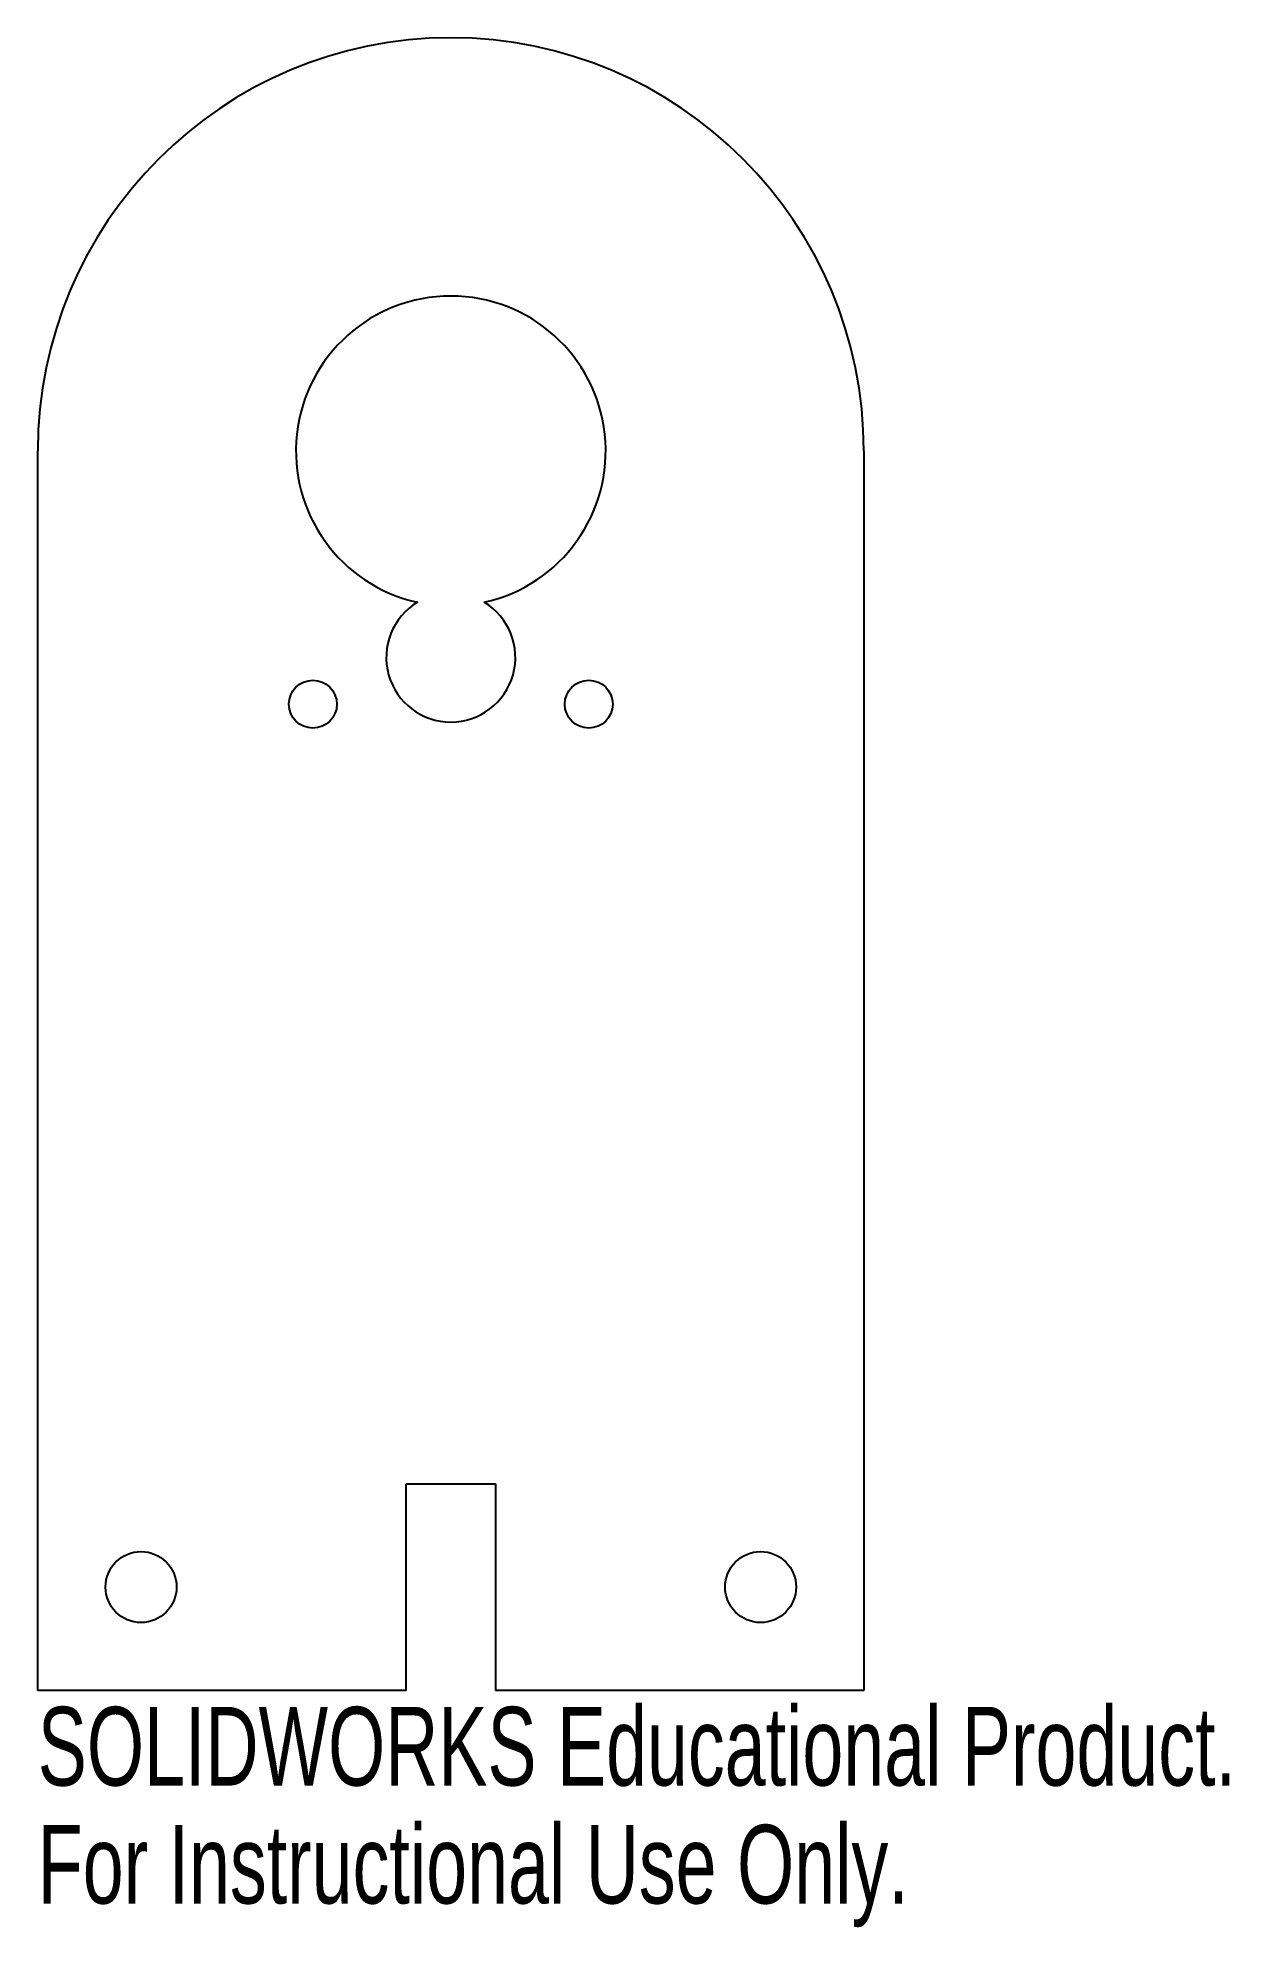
# Model space of a CAD drawing. Header units: inches. Extents: x -2 to 0.88, y -0.57 to 4.
import ezdxf

# ---------------------------------------------------------------- set-up
doc = ezdxf.new("R2010")
doc.units = ezdxf.units.IN
doc.header["$MEASUREMENT"] = 0
doc.styles.add('SLDTEXTSTYLE0', font='TXT', dxfattribs={"width": 0.7})

msp = doc.modelspace()

# ---------------------------------------------------------------- linework, layer by layer
at = {"color": 7, "linetype": 'Continuous', "lineweight": 25}
for p, q in [((-2, 0), (-2, 3)), ((0, 3), (0, 0)), ((-1.1085, 0), (-1.1085, 0.5)), ((-1.1085, 0.5), (-0.8915, 0.5)), ((-0.8915, 0.5), (-0.8915, 0)), ((-1.1085, 0), (-2, 0)), ((0, 0), (-0.8915, 0))]:
    msp.add_line(p, q, dxfattribs=at)
for centre, radius in [((-1.334, 2.387), 0.058), ((-0.666, 2.387), 0.058), ((-1.75, 0.25), 0.0859), ((-0.25, 0.25), 0.0859)]:
    msp.add_circle(centre, radius, dxfattribs=at)
for centre, radius, start, end in [((-1, 3), 1, 0, 180), ((-1, 3), 0.375, 282.4293, 257.5707), ((-1, 2.5), 0.1563, 121.1019, 58.8981)]:
    msp.add_arc(centre, radius, start, end, dxfattribs=at)

# ---------------------------------------------------------------- texts
at = {"color": 7, "linetype": 'Continuous', "char_height": 0.1903, "attachment_point": 1, "style": 'SLDTEXTSTYLE0'}
for s, insert in [('SOLIDWORKS Educational Product.', (-2, -0.0401)), ('For Instructional Use Only.', (-2, -0.3256))]:
    msp.add_mtext(s, dxfattribs=dict(at, insert=insert))

doc.saveas('drawing.dxf')
